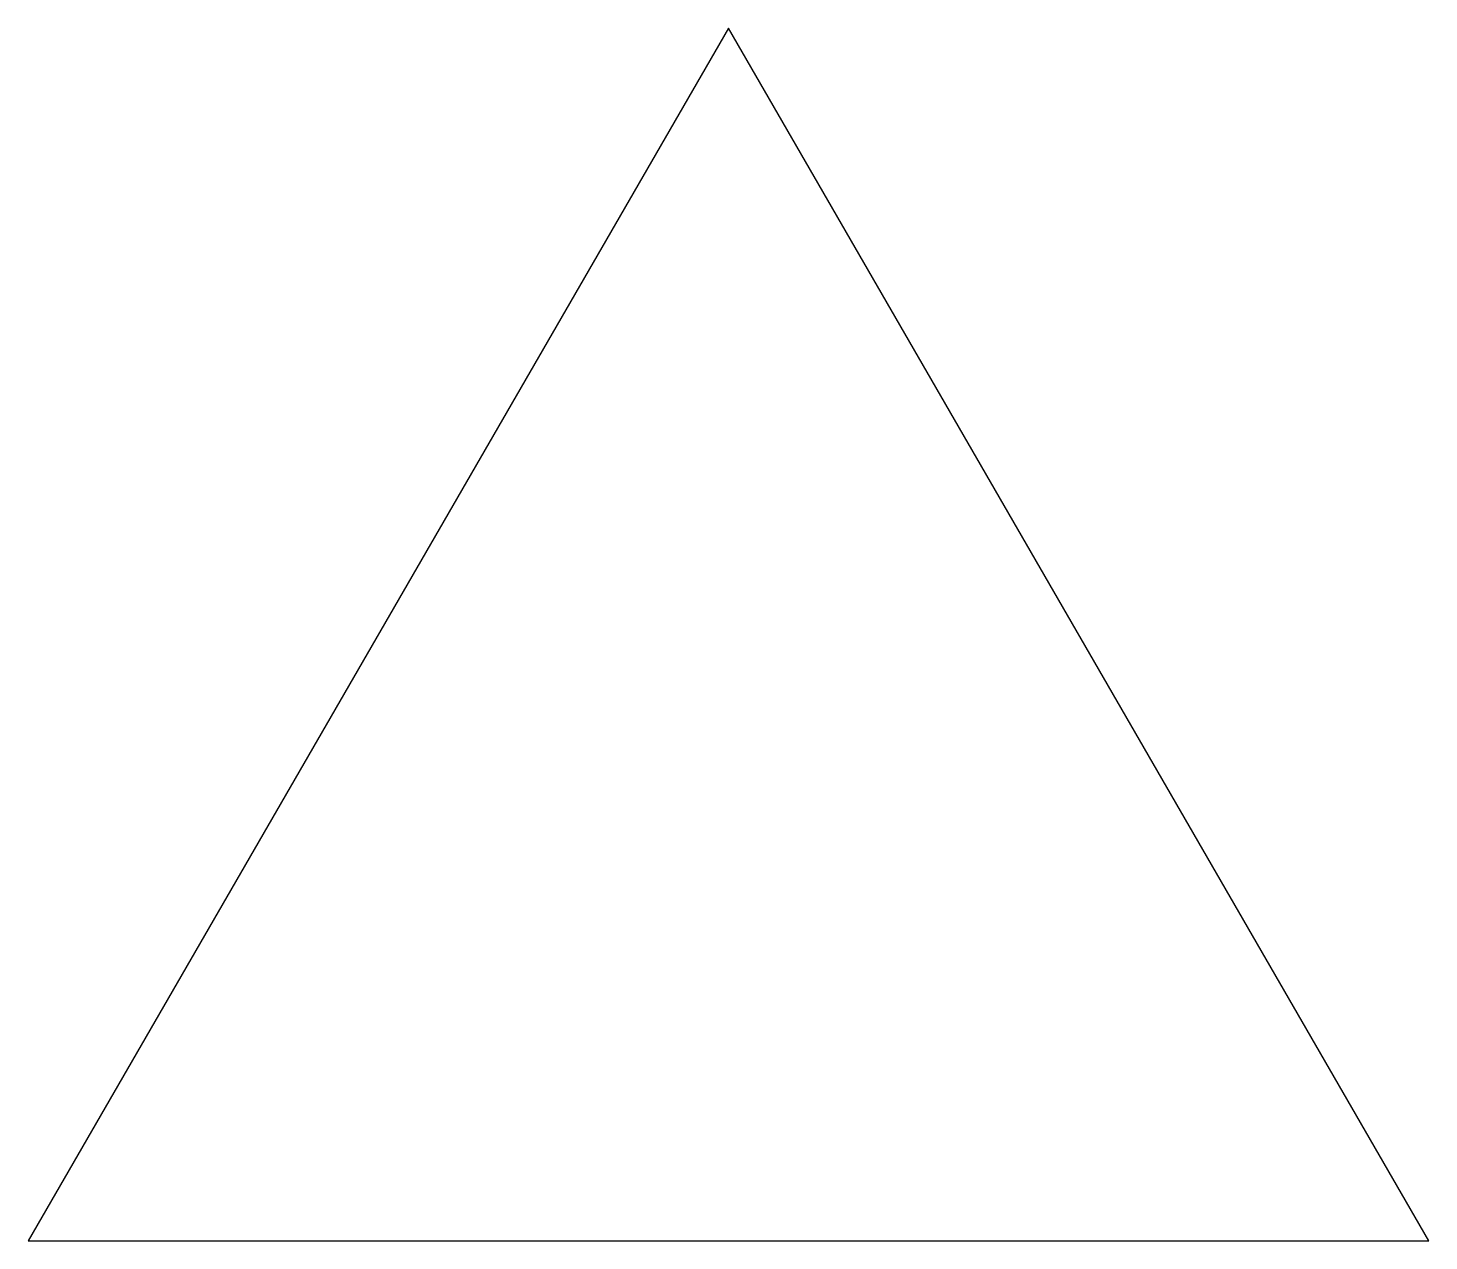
# Model space of a CAD drawing. Extents: x 0 to 10, y 0 to 8.7.
import ezdxf

# ---------------------------------------------------------------- set-up
doc = ezdxf.new("R2010")
doc.units = 0

msp = doc.modelspace()

# ---------------------------------------------------------------- linework, layer by layer
msp.add_3dface([(0, 0), (10, 0), (5, 8.660254)])

doc.saveas('drawing.dxf')
